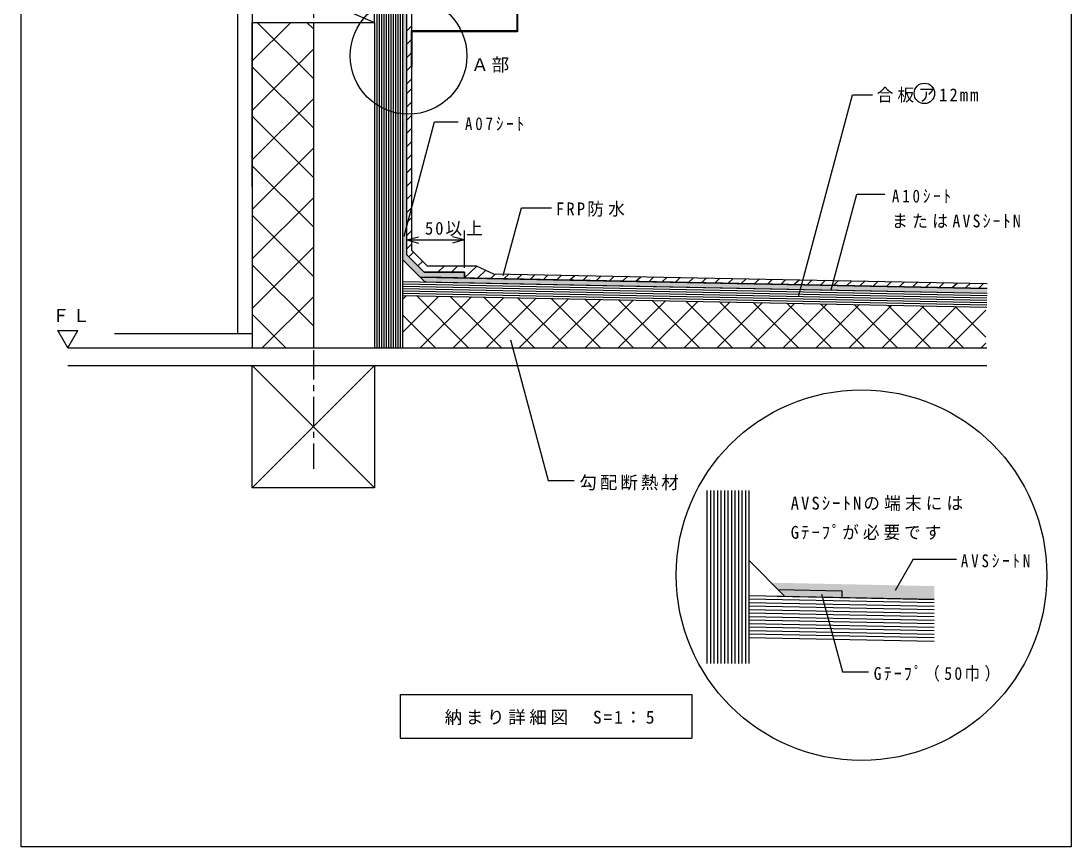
# Model space of a CAD drawing. Units: millimetres, scale not verified, with parts at other scales. Extents: x -455 to 445, y -650 to 635.
# Drawn here: x -455 to 445, y -650 to 58 of the extents above; entities that cross this region are included whole.
import ezdxf

# ---------------------------------------------------------------- set-up
doc = ezdxf.new("R2010")
doc.units = ezdxf.units.MM
doc.header["$LTSCALE"] = 5
doc.linetypes.add('CHAIN1', pattern=[8, 5, -1, 1, -1])
doc.linetypes.add('DASHED1', pattern=[1.8, 1.2, -0.6])
for name, color, linetype in [('0-0_境界寸法', 7, 'Continuous'), ('A-0', 4, 'Continuous'), ('A-9', 9, 'DASHED1'), ('F-0', 2, 'Continuous')]:
    doc.layers.add(name, color=color, linetype=linetype)
doc.styles.add('ＭＳ ゴシック', font='')
doc.styles.get('ＭＳ ゴシック').set_extended_font_data('MS Gothic')

msp = doc.modelspace()

# ---------------------------------------------------------------- linework, layer by layer
at = {"layer": '0-0_境界寸法'}
for p, q in [((-414.661, -222.034), (-423.321, -207.035)), ((-423.321, -207.035), (-406.001, -207.035)), ((-414.661, -222.034), (-406.001, -207.035))]:
    msp.add_line(p, q, dxfattribs=at)
at = {"layer": '0-0_境界寸法', "color": 2}
for p, q in [((-129.787, -519.067), (-129.787, -556.567)), ((-129.787, -519.067), (120.213, -519.067)), ((120.213, -519.067), (120.213, -556.567)), ((-129.787, -556.567), (120.213, -556.567))]:
    msp.add_line(p, q, dxfattribs=at)
at = {"layer": '0-0_境界寸法'}
msp.add_circle((319.53, -3.92), 8.75, dxfattribs=at)
at = {"layer": 'A-0', "linetype": 'CHAIN1'}
msp.add_line((-204.184, 455.904), (-204.184, -325.771), dxfattribs=at)
at = {"layer": 'A-0', "color": 7}
for p, q in [((-269.184, 121.965), (-269.184, -210.035)), ((-112.703, -161.334), (-107.55, -161.438)), ((373.338, -171.16), (-108.55, -161.418)), ((-108.62, -165.417), (373.257, -175.159)), ((-256.684, -210.035), (-374.526, -210.035)), ((193.324, -434.952), (328.056, -437.675))]:
    msp.add_line(p, q, dxfattribs=at)
at = {"layer": 'A-0'}
for p, q in [((-256.684, 101.965), (-151.684, 56.966)), ((-149.684, 101.965), (-149.684, -222.034)), ((-147.684, 101.965), (-147.684, -222.034)), ((-145.684, 101.965), (-145.684, -222.034)), ((-143.684, 101.965), (-143.684, -222.034)), ((-141.684, 101.965), (-141.684, -222.034)), ((-137.684, 101.377), (-137.684, -222.034)), ((-135.684, 100.223), (-135.684, -222.034)), ((-133.684, 99.068), (-133.684, -222.034)), ((-131.684, 97.913), (-131.684, -222.034)), ((-129.684, 96.759), (-129.684, -222.034)), ((-123.984, -142.275), (-123.984, 98.086)), ((-256.684, 56.966), (-204.184, 56.966)), ((-256.684, -84.035), (-256.684, 56.966)), ((-223.632, 56.966), (-256.684, 23.914)), ((-223.632, 56.966), (-256.684, 23.914)), ((-256.684, 56.966), (-256.684, -222.034)), ((-204.184, 8.903), (-252.247, 56.966)), ((-204.184, 51.329), (-209.82, 56.966)), ((-204.184, 56.966), (-204.184, -222.034)), ((-123.984, 49.597), (-119.984, 53.597)), ((-123.984, 49.597), (-119.984, 53.597)), ((-123.984, 38.283), (-119.984, 42.283)), ((-204.184, 33.987), (-256.684, -18.513)), ((-204.184, 33.987), (-256.684, -18.513)), ((-123.984, 26.97), (-119.984, 30.97)), ((-204.184, -33.523), (-256.684, 18.977)), ((-123.984, 15.656), (-119.984, 19.656)), ((-123.984, 15.656), (-119.984, 19.656)), ((-123.984, 4.342), (-119.984, 8.342)), ((-204.184, -8.439), (-256.684, -60.939)), ((-204.184, -8.439), (-256.684, -60.939)), ((-123.984, -4.143), (-119.984, -0.143)), ((-123.984, -4.143), (-119.984, -0.143)), ((211.565, -177.891), (257.815, -5.284)), ((257.815, -5.284), (274.966, -5.284)), ((-123.984, -15.457), (-119.984, -11.457)), ((-204.184, -75.95), (-256.684, -23.45)), ((-123.984, -26.771), (-119.984, -22.771)), ((-126.459, -126.174), (-100.246, -28.344)), ((-123.984, -38.084), (-119.984, -34.084)), ((-123.984, -38.084), (-119.984, -34.084)), ((-100.246, -28.344), (-80.21, -28.344)), ((-204.184, -50.865), (-256.684, -103.365)), ((-204.184, -50.865), (-237.353, -84.035)), ((-123.984, -49.398), (-119.984, -45.398)), ((-123.984, -49.398), (-119.984, -45.398)), ((-123.984, -60.712), (-119.984, -56.712)), ((-123.984, -60.712), (-119.984, -56.712)), ((-204.184, -118.376), (-256.684, -65.876)), ((-123.984, -72.026), (-119.984, -68.025)), ((-123.984, -83.339), (-119.984, -79.339)), ((-204.184, -93.292), (-256.684, -145.792)), ((-123.984, -94.653), (-119.984, -90.653)), ((-123.984, -94.653), (-119.984, -90.653)), ((239.74, -172.419), (261.734, -90.335)), ((261.734, -90.335), (285.761, -90.335)), ((-123.984, -105.966), (-119.984, -101.967)), ((-41.47, -160.114), (-25.908, -102.033)), ((-25.908, -102.033), (0.021, -102.033)), ((-204.184, -160.802), (-256.684, -108.302)), ((-123.984, -114.452), (-119.984, -110.452)), ((-123.984, -125.765), (-119.984, -121.766)), ((-123.984, -125.765), (-119.984, -121.766)), ((-74.984, -121.409), (-74.984, -153.409)), ((-123.984, -129.476), (-113.984, -126.796)), ((-123.984, -129.476), (-113.984, -132.156)), ((-123.984, -129.476), (-74.984, -129.476)), ((-123.984, -137.079), (-119.984, -133.079)), ((-74.984, -129.476), (-84.984, -126.796)), ((-74.984, -129.476), (-84.984, -132.156)), ((-204.184, -135.718), (-256.684, -188.218)), ((-122.339, -143.92), (-118.331, -139.912)), ((-204.184, -203.229), (-256.684, -150.729)), ((-114.58, -151.679), (-110.495, -147.749)), ((-97.813, -157.352), (-91.906, -151.668)), ((-86.501, -157.569), (-80.369, -151.668)), ((-74.684, -162.103), (-64.144, -151.96)), ((-63.384, -162.331), (-56.33, -155.544)), ((-52.136, -162.536), (-48.06, -158.613)), ((-40.825, -162.753), (-36.748, -158.83)), ((-29.513, -162.97), (-25.437, -159.047)), ((-18.201, -163.187), (-14.125, -159.265)), ((-18.201, -163.187), (-14.125, -159.265)), ((-6.89, -163.404), (-2.814, -159.482)), ((-6.89, -163.404), (-2.814, -159.482)), ((4.422, -163.622), (8.498, -159.699)), ((4.422, -163.622), (8.498, -159.699)), ((15.734, -163.839), (19.809, -159.916)), ((15.734, -163.839), (19.809, -159.916)), ((27.045, -164.056), (31.121, -160.134)), ((27.045, -164.056), (31.121, -160.134)), ((38.357, -164.273), (42.433, -160.351)), ((49.669, -164.49), (53.744, -160.568)), ((60.98, -164.707), (65.056, -160.785)), ((72.292, -164.925), (76.368, -161.002)), ((83.603, -165.142), (87.679, -161.219)), ((83.603, -165.142), (87.679, -161.219)), ((94.915, -165.359), (98.991, -161.436)), ((106.227, -165.576), (110.303, -161.654)), ((117.538, -165.793), (121.614, -161.871)), ((-127.523, -169.036), (373.176, -179.158)), ((-127.482, -167.037), (373.216, -177.159)), ((128.85, -166.011), (132.926, -162.088)), ((140.161, -166.228), (144.238, -162.305)), ((151.473, -166.445), (155.549, -162.523)), ((162.785, -166.662), (166.861, -162.74)), ((174.096, -166.88), (178.172, -162.957)), ((185.408, -167.097), (189.484, -163.174)), ((185.408, -167.097), (189.484, -163.174)), ((196.72, -167.314), (200.796, -163.392)), ((196.72, -167.314), (200.796, -163.392)), ((208.031, -167.531), (212.107, -163.609)), ((219.343, -167.748), (223.419, -163.826)), ((230.654, -167.965), (234.73, -164.043)), ((241.966, -168.183), (246.042, -164.26)), ((253.278, -168.4), (257.354, -164.477)), ((253.278, -168.4), (257.354, -164.477)), ((264.589, -168.617), (268.665, -164.694)), ((264.589, -168.617), (268.665, -164.694)), ((275.901, -168.834), (279.977, -164.912)), ((275.901, -168.834), (279.977, -164.912)), ((287.213, -169.051), (291.289, -165.129)), ((287.213, -169.051), (291.289, -165.129)), ((298.524, -169.269), (302.6, -165.346)), ((298.524, -169.269), (302.6, -165.346)), ((309.836, -169.486), (313.912, -165.563)), ((321.147, -169.703), (325.224, -165.781)), ((332.459, -169.92), (336.535, -165.998)), ((343.771, -170.137), (347.847, -166.215)), ((355.082, -170.354), (359.158, -166.432)), ((355.082, -170.354), (359.158, -166.432)), ((366.394, -170.572), (370.47, -166.649)), ((-204.184, -178.145), (-248.074, -222.034)), ((-127.684, -180.555), (-124.233, -177.104)), ((-127.684, -208.839), (-96.509, -177.665)), ((-127.644, -175.035), (373.055, -185.157)), ((-127.603, -173.036), (373.095, -183.157)), ((-127.563, -171.036), (373.135, -181.158)), ((-115.835, -177.274), (-71.075, -222.034)), ((-112.595, -222.034), (-68.786, -178.225)), ((-86.967, -177.858), (-42.791, -222.034)), ((-84.311, -222.034), (-41.062, -178.785)), ((-58.099, -178.441), (-14.506, -222.034)), ((-56.027, -222.034), (-13.338, -179.346)), ((-29.232, -179.025), (13.778, -222.034)), ((-27.742, -222.034), (14.386, -179.907)), ((-0.364, -179.609), (42.062, -222.034)), ((0.542, -222.034), (42.11, -180.467)), ((28.504, -180.192), (70.347, -222.034)), ((28.826, -222.034), (69.833, -181.027)), ((57.111, -222.034), (97.557, -181.588)), ((57.372, -180.776), (98.631, -222.034)), ((85.395, -222.034), (125.281, -182.149)), ((86.24, -181.359), (126.915, -222.034)), ((113.679, -222.034), (153.005, -182.709)), ((115.108, -181.943), (155.2, -222.034)), ((141.963, -222.034), (180.729, -183.269)), ((143.976, -182.526), (183.484, -222.034)), ((170.248, -222.034), (208.453, -183.83)), ((172.843, -183.11), (211.768, -222.034)), ((198.532, -222.034), (236.176, -184.39)), ((201.711, -183.693), (240.052, -222.034)), ((226.816, -222.034), (263.9, -184.95)), ((230.579, -184.277), (268.336, -222.034)), ((255.1, -222.034), (291.624, -185.511)), ((259.447, -184.86), (296.621, -222.034)), ((283.385, -222.034), (319.348, -186.072)), ((288.315, -185.444), (324.905, -222.034)), ((311.669, -222.034), (347.072, -186.632)), ((317.183, -186.028), (353.189, -222.034)), ((346.05, -186.611), (372.316, -212.877)), ((-227.805, -222.034), (-256.684, -193.155)), ((-127.684, -193.709), (-99.359, -222.034)), ((339.953, -222.034), (372.316, -189.672)), ((-35.324, -215.202), (-3.011, -335.796)), ((-127.684, -221.994), (-127.643, -222.034)), ((368.238, -222.034), (372.316, -217.956)), ((-256.684, -237.034), (-151.684, -342.034)), ((-151.684, -237.034), (-256.684, -342.034)), ((-3.011, -335.796), (19.312, -335.796)), ((136.129, -344.243), (136.129, -492.56)), ((139.129, -344.243), (139.129, -492.56)), ((142.129, -344.243), (142.129, -492.56)), ((145.129, -344.243), (145.129, -492.56)), ((148.129, -344.243), (148.129, -492.56)), ((154.129, -344.243), (154.129, -492.56)), ((157.129, -344.243), (157.129, -492.56)), ((160.129, -344.243), (160.129, -492.56)), ((163.129, -344.243), (163.129, -492.56)), ((166.129, -344.243), (166.129, -492.56)), ((309.912, -403.052), (294.386, -429.942)), ((309.912, -403.052), (347.015, -403.052)), ((328.056, -440.676), (169.129, -437.463)), ((328.056, -443.676), (169.129, -440.463)), ((328.056, -446.676), (169.129, -443.464)), ((328.056, -449.677), (169.129, -446.464)), ((328.056, -452.677), (169.129, -449.464)), ((328.056, -458.678), (169.129, -455.466)), ((328.056, -461.679), (169.129, -458.466)), ((328.056, -464.68), (169.129, -461.467)), ((328.056, -467.68), (169.129, -464.467)), ((328.056, -470.681), (169.129, -467.468))]:
    msp.add_line(p, q, dxfattribs=at)
at = {"layer": 'A-0', "color": 3}
for p, q in [((-256.684, 101.965), (-256.684, 56.966)), ((-151.684, 56.966), (-151.684, 101.965)), ((-139.684, 101.965), (-139.684, -222.034)), ((-123.984, -142.275), (-123.984, 98.086)), ((-29.784, 89.407), (-29.784, 49.565)), ((-29.184, 89.407), (-29.184, 48.965)), ((-256.684, 56.966), (-151.684, 56.966)), ((-151.684, 56.966), (-151.684, -222.034)), ((-119.984, 18.965), (-119.984, 49.565)), ((-29.784, 49.565), (-119.984, 49.565)), ((-29.184, 48.965), (-119.984, 48.965)), ((-127.684, -146.353), (-108.62, -165.417)), ((-112.703, -161.334), (373.338, -171.16)), ((-127.442, -165.037), (373.257, -175.159)), ((-127.684, -177.035), (373.014, -187.156)), ((-414.661, -222.034), (373.014, -222.034)), ((-414.661, -237.034), (373.014, -237.034)), ((133.129, -344.243), (133.129, -492.56)), ((151.129, -344.243), (151.129, -492.56)), ((169.129, -344.243), (169.129, -492.56)), ((200.003, -435.087), (169.324, -404.407)), ((194.115, -429.198), (248.693, -430.318)), ((248.693, -429.562), (248.699, -429.562)), ((248.693, -430.318), (248.693, -436.071)), ((328.056, -437.675), (169.129, -434.462)), ((288.377, -433.619), (288.374, -433.619)), ((328.056, -455.677), (169.129, -452.465)), ((328.056, -473.681), (169.129, -470.468))]:
    msp.add_line(p, q, dxfattribs=at)
at = {"layer": 'A-0', "color": 2}
for q in [(-119.984, -138.259), (-64.782, -151.668)]:
    msp.add_line((-106.575, -151.668), q, dxfattribs=at)
for points in [[(-231.684, 110.165), (-136.906, 110.165), (-119.984, 100.396), (-119.984, -138.259)], [(-64.782, -151.668), (-49.648, -158.608), (373.3, -166.729)]]:
    msp.add_lwpolyline(points, dxfattribs=at)
at = {"layer": 'A-0', "color": 3}
for points in [[(-138.703, 101.965), (-127.684, 95.604), (-127.684, -222.034)], [(-119.984, 18.965), (-119.384, 18.965), (-119.384, 48.965)], [(-123.984, -142.275), (-109.125, -157.134), (-74.76, -157.134), (-74.76, -162.101)]]:
    msp.add_lwpolyline(points, dxfattribs=at)
at = {"layer": 'A-0'}
for points in [[(-138.703, 101.965), (-127.684, 95.604), (-127.684, -146.353)], [(-127.684, -146.353), (-112.703, -161.334), (-74.76, -162.101), (-74.76, -157.134), (-109.125, -157.134), (-123.984, -142.275)], [(231.473, -433.141), (249.28, -499.597), (271.603, -499.597)]]:
    msp.add_lwpolyline(points, dxfattribs=at)
at = {"layer": 'A-0', "color": 7}
msp.add_lwpolyline([(-107.62, -165.435), (-108.62, -165.417), (-112.703, -161.334)], dxfattribs=at)
at = {"layer": 'A-0', "color": 3}
msp.add_lwpolyline([(-256.684, -237.034), (-151.684, -237.034), (-151.684, -342.034), (-256.684, -342.034)], close=True, dxfattribs=at)
at = {"layer": 'A-0', "color": 7}
for centre, radius in [((-122.622, 28.258), 50), ((265.642, -416.844), 158.804)]:
    msp.add_circle(centre, radius, dxfattribs=at)
for points in [[(188.217, -423.3), (194.115, -429.198), (248.693, -430.318)], [(248.693, -430.318), (328.16, -426.221), (188.217, -423.3)], [(248.693, -430.318), (328.056, -437.675), (328.16, -426.221)], [(248.693, -430.318), (248.693, -436.071), (328.056, -437.675)]]:
    msp.add_solid(points, dxfattribs=at)
at = {"layer": 'A-0', "color": 254}
msp.add_solid([(194.115, -429.198), (200.003, -435.087), (248.693, -430.318), (248.693, -436.071)], dxfattribs=at)
at = {"layer": 'A-9'}
for points in [[(-127.684, 95.604), (-123.984, 98.086), (-127.684, -146.353), (-123.984, -142.275)], [(-112.703, -161.334), (-123.984, -142.275), (-127.684, -146.353)], [(-112.703, -161.334), (-109.125, -157.134), (-123.984, -142.275)], [(-112.703, -161.334), (-74.76, -162.101), (-74.76, -157.134)], [(-112.703, -161.334), (-74.76, -157.134), (-109.125, -157.134)]]:
    msp.add_solid(points, dxfattribs=at)
at = {"layer": 'A-9', "color": 7}
msp.add_solid([(-112.703, -161.334), (-108.62, -165.417), (373.338, -171.16), (373.257, -175.159)], dxfattribs=at)
at = {"layer": 'F-0'}
msp.add_lwpolyline([(-454.787, -649.821), (-454.787, 635.178), (445.213, 635.178), (445.213, -649.821)], close=True, dxfattribs=at)

# ---------------------------------------------------------------- texts
at = {"layer": '0-0_境界寸法', "char_height": 11, "attachment_point": 7, "style": 'ＭＳ ゴシック'}
for s, insert in [('\\T1.17;ＦＬ', (-428.199, -199.799)), ('\\T1.21;納まり詳細図\u3000S=1：5', (-91.662, -545.317))]:
    msp.add_mtext(s, dxfattribs=dict(at, insert=insert))
at = {"layer": 'A-0', "color": 7, "char_height": 11, "attachment_point": 7, "style": 'ＭＳ ゴシック'}
for s, insert in [('\\T1.17;Ａ部', (-68.924, 13.973)), ('\\T1.25;\\W0.95;合板ア12mm', (278.678, -11.836)), ('\\T1.39;\\W0.85;A07ｼｰﾄ', (-74.247, -35.844)), ('\\T1.39;\\W0.85;A10ｼｰﾄ', (291.724, -97.834)), ('\\T1.26;\\W0.95;FRP防水', (3.693, -109.624)), ('\\T1.28;\\W0.9;またはAVSｼｰﾄN', (291.724, -119.434)), ('\\T1.24;\\W0.95;50以上', (-108.565, -126.253)), ('\\T1.17;勾配断熱材', (23.817, -344.209)), ('\\T1.25;\\W0.95;AVSｼｰﾄNの端末には', (204.966, -361.83)), ('\\T1.24;\\W0.95;Gﾃｰﾌﾟが必要です', (204.966, -386.83)), ('\\T1.39;\\W0.85;AVSｼｰﾄN', (350.808, -410.499)), ('\\T1.28;\\W0.9;Gﾃｰﾌﾟ（50巾）', (276.108, -508.011))]:
    msp.add_mtext(s, dxfattribs=dict(at, insert=insert))

doc.saveas('drawing.dxf')
